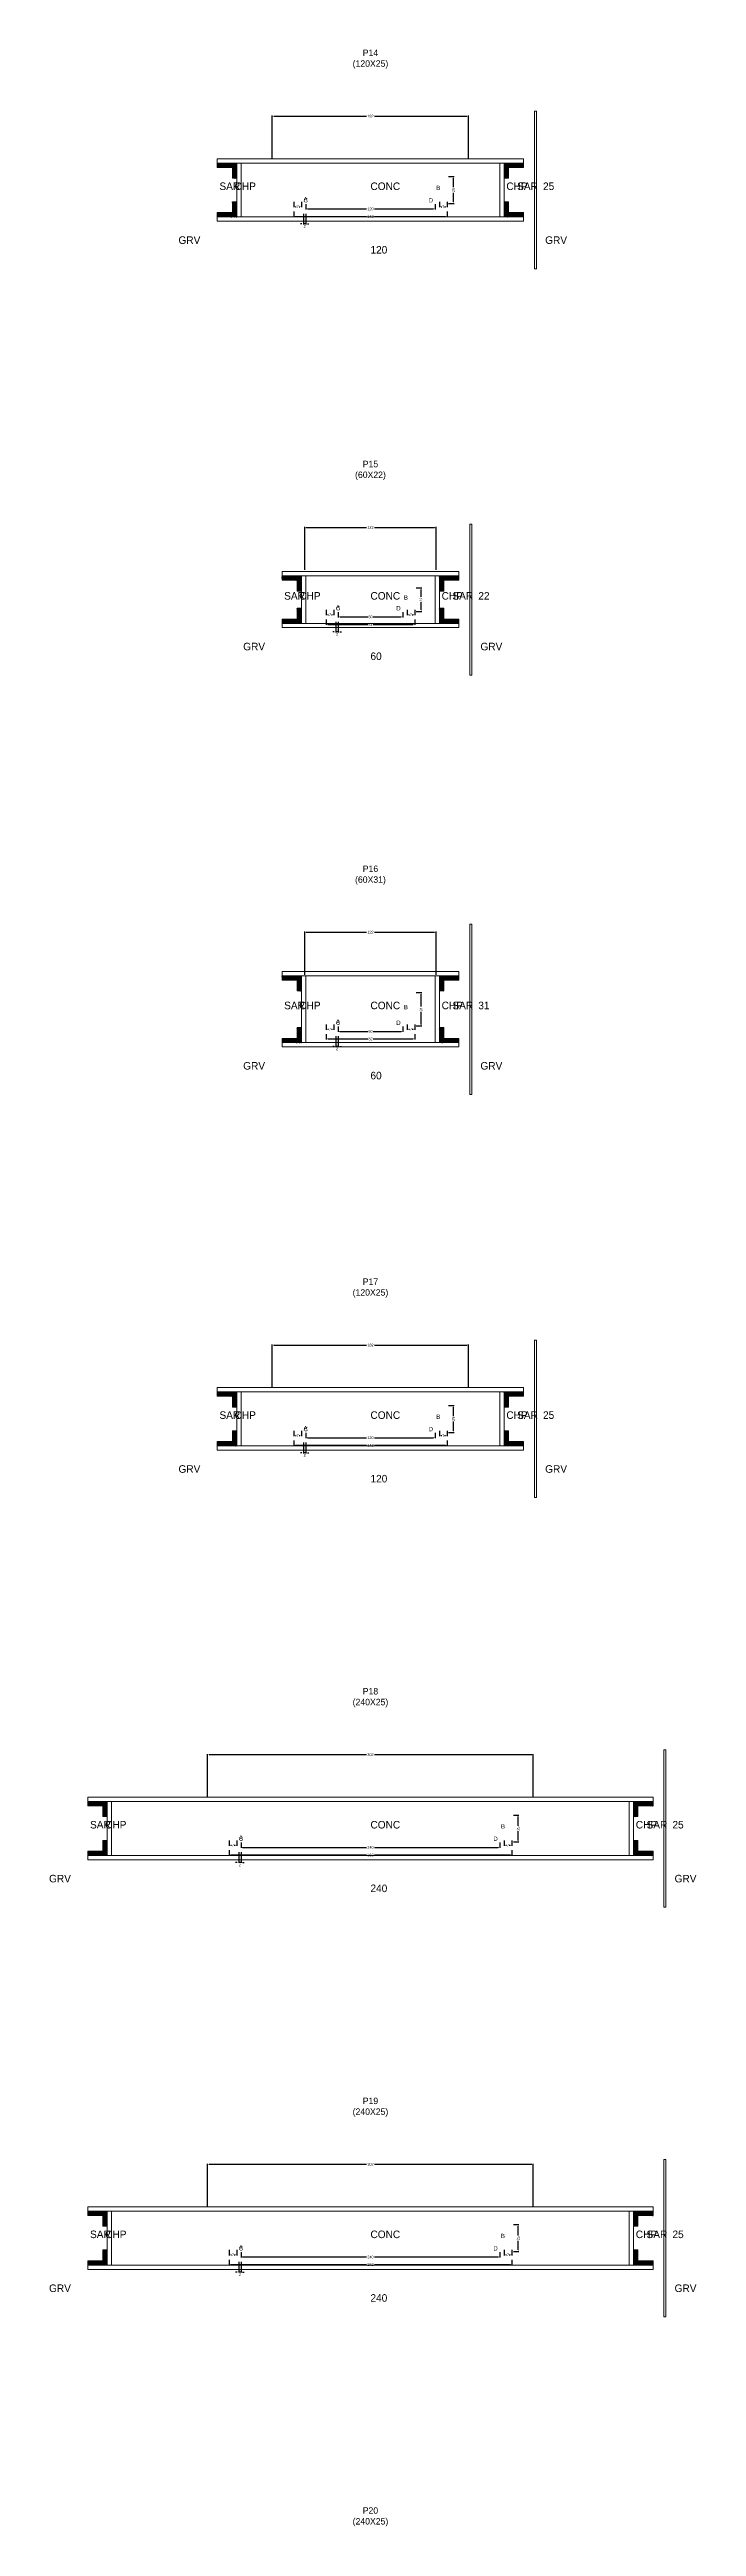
# Model space of a CAD drawing. Header units: centimetres. Extents: x -10500 to 4299, y -38766 to 295.
# Drawn here: x -298 to 302, y -6968 to -4670 of the extents above; entities that cross this region are included whole.
import ezdxf

# ---------------------------------------------------------------- set-up
doc = ezdxf.new("R2010")
doc.units = ezdxf.units.CM
for name, color, linetype in [('COTA', 241, 'Continuous'), ('Hachura', 251, 'Continuous'), ('NOMENCLATURA', 7, 'Continuous'), ('SARRAFO', 251, 'Continuous'), ('Texto Seção', 7, 'Continuous')]:
    doc.layers.add(name, color=color, linetype=linetype)
doc.dimstyles.new('cotax2', dxfattribs={"dimtxt": 2.5, "dimasz": 1.5, "dimexe": 0.5, "dimexo": 0.5, "dimgap": 0.5, "dimtad": 1, "dimcen": 2.5, "dimazin": 3, "dimtfac": 1, "dimtmove": 0, "dimatfit": 3})

# ---------------------------------------------------------------- blocks, each defined once
blk = doc.blocks.new('_CLOSEDFILLED')
at = {"color": 0, "linetype": 'BYBLOCK'}
blk.add_solid([(-1, 0.2), (0, 0), (-1, -0.2)], dxfattribs=at)
blk = doc.blocks.new('*D392')
for p, q in [((-71, -4820), (-71, -4825)), ((-69.5, -4824.5), (-3.75, -4824.5)), ((3.75, -4824.5), (69.5, -4824.5)), ((71, -4820), (71, -4825))]:
    blk.add_line(p, q)
at = {"layer": 'Defpoints'}
for p in [(-71, -4819.5), (-71, -4824.5), (71, -4819.5)]:
    blk.add_point(p, dxfattribs=at)
at = {"layer": 'COTA', "xscale": 1.5, "yscale": 1.5, "rotation": 180}
blk.add_blockref('_CLOSEDFILLED', (-71, -4824.5), dxfattribs=at)
at = {"layer": 'COTA', "xscale": 1.5, "yscale": 1.5}
blk.add_blockref('_CLOSEDFILLED', (71, -4824.5), dxfattribs=at)
at = {"layer": 'COTA', "insert": (0, -4824.5), "char_height": 2.5, "attachment_point": 5}
blk.add_mtext('142', dxfattribs=at)
blk = doc.blocks.new('*D393')
for p, q in [((-60, -4813), (-60, -4818)), ((-58.5, -4817.5), (-3.75, -4817.5)), ((3.75, -4817.5), (58.5, -4817.5)), ((60, -4813), (60, -4818))]:
    blk.add_line(p, q)
at = {"layer": 'Defpoints'}
for p in [(-60, -4812.5), (-60, -4817.5), (60, -4812.5)]:
    blk.add_point(p, dxfattribs=at)
at = {"layer": 'COTA', "xscale": 1.5, "yscale": 1.5, "rotation": 180}
blk.add_blockref('_CLOSEDFILLED', (-60, -4817.5), dxfattribs=at)
at = {"layer": 'COTA', "xscale": 1.5, "yscale": 1.5}
blk.add_blockref('_CLOSEDFILLED', (60, -4817.5), dxfattribs=at)
at = {"layer": 'COTA', "insert": (0, -4817.5), "char_height": 2.5, "attachment_point": 5}
blk.add_mtext('120', dxfattribs=at)
blk = doc.blocks.new('*D394')
for p, q in [((72.5, -4787.5), (77.5, -4787.5)), ((77, -4797.5), (77, -4789)), ((72.5, -4812.5), (77.5, -4812.5)), ((77, -4811), (77, -4802.5))]:
    blk.add_line(p, q)
at = {"layer": 'Defpoints'}
for p in [(72, -4787.5), (72, -4812.5), (77, -4812.5)]:
    blk.add_point(p, dxfattribs=at)
at = {"layer": 'COTA', "xscale": 1.5, "yscale": 1.5}
for p, rotation in [((77, -4787.5), 90), ((77, -4812.5), 270)]:
    blk.add_blockref('_CLOSEDFILLED', p, dxfattribs=dict(at, rotation=rotation))
at = {"layer": 'COTA', "insert": (77, -4800), "char_height": 2.5, "attachment_point": 5, "rotation": 90}
blk.add_mtext('25', dxfattribs=at)
blk = doc.blocks.new('*D395')
for p, q in [((-71, -4811), (-71, -4816)), ((-69.5, -4815.5), (-68.75, -4815.5)), ((-66.25, -4815.5), (-65.5, -4815.5)), ((-64, -4811), (-64, -4816))]:
    blk.add_line(p, q)
at = {"layer": 'Defpoints'}
for p in [(-71, -4810.5), (-71, -4815.5), (-64, -4810.5)]:
    blk.add_point(p, dxfattribs=at)
at = {"layer": 'COTA', "xscale": 1.5, "yscale": 1.5, "rotation": 180}
blk.add_blockref('_CLOSEDFILLED', (-71, -4815.5), dxfattribs=at)
at = {"layer": 'COTA', "xscale": 1.5, "yscale": 1.5}
blk.add_blockref('_CLOSEDFILLED', (-64, -4815.5), dxfattribs=at)
at = {"layer": 'COTA', "insert": (-67.5, -4815.5), "char_height": 2.5, "attachment_point": 5}
blk.add_mtext('7', dxfattribs=at)
blk = doc.blocks.new('*D396')
for p, q in [((64, -4811), (64, -4816)), ((65.5, -4815.5), (66.25, -4815.5)), ((68.75, -4815.5), (69.5, -4815.5)), ((71, -4811), (71, -4816))]:
    blk.add_line(p, q)
at = {"layer": 'Defpoints'}
for p in [(64, -4810.5), (64, -4815.5), (71, -4810.5)]:
    blk.add_point(p, dxfattribs=at)
at = {"layer": 'COTA', "xscale": 1.5, "yscale": 1.5, "rotation": 180}
blk.add_blockref('_CLOSEDFILLED', (64, -4815.5), dxfattribs=at)
at = {"layer": 'COTA', "xscale": 1.5, "yscale": 1.5}
blk.add_blockref('_CLOSEDFILLED', (71, -4815.5), dxfattribs=at)
at = {"layer": 'COTA', "insert": (67.5, -4815.5), "char_height": 2.5, "attachment_point": 5}
blk.add_mtext('7', dxfattribs=at)
blk = doc.blocks.new('*D397')
for p, q in [((-91, -4771), (-91, -4731)), ((-89.5, -4731.5), (-3.75, -4731.5)), ((3.75, -4731.5), (89.5, -4731.5)), ((91, -4771), (91, -4731))]:
    blk.add_line(p, q)
at = {"layer": 'Defpoints'}
for p in [(-91, -4731.5), (-91, -4771.5), (91, -4771.5)]:
    blk.add_point(p, dxfattribs=at)
at = {"layer": 'COTA', "xscale": 1.5, "yscale": 1.5, "rotation": 180}
blk.add_blockref('_CLOSEDFILLED', (-91, -4731.5), dxfattribs=at)
at = {"layer": 'COTA', "xscale": 1.5, "yscale": 1.5}
blk.add_blockref('_CLOSEDFILLED', (91, -4731.5), dxfattribs=at)
at = {"layer": 'COTA', "insert": (0, -4731.5), "char_height": 2.5, "attachment_point": 5}
blk.add_mtext('182', dxfattribs=at)
blk = doc.blocks.new('*D418')
for p, q in [((-41, -5198.5), (-41, -5203.5)), ((-39.5, -5203), (-2.5, -5203)), ((2.5, -5203), (39.5, -5203)), ((41, -5198.5), (41, -5203.5))]:
    blk.add_line(p, q)
at = {"layer": 'Defpoints'}
for p in [(-41, -5198), (-41, -5203), (41, -5198)]:
    blk.add_point(p, dxfattribs=at)
at = {"layer": 'COTA', "xscale": 1.5, "yscale": 1.5, "rotation": 180}
blk.add_blockref('_CLOSEDFILLED', (-41, -5203), dxfattribs=at)
at = {"layer": 'COTA', "xscale": 1.5, "yscale": 1.5}
blk.add_blockref('_CLOSEDFILLED', (41, -5203), dxfattribs=at)
at = {"layer": 'COTA', "insert": (0, -5203), "char_height": 2.5, "attachment_point": 5}
blk.add_mtext('82', dxfattribs=at)
blk = doc.blocks.new('*D419')
for p, q in [((-30, -5191.5), (-30, -5196.5)), ((30, -5191.5), (30, -5196.5)), ((-28.5, -5196), (-2.5, -5196)), ((2.5, -5196), (28.5, -5196))]:
    blk.add_line(p, q)
at = {"layer": 'Defpoints'}
for p in [(-30, -5191), (30, -5191), (-30, -5196)]:
    blk.add_point(p, dxfattribs=at)
at = {"layer": 'COTA', "xscale": 1.5, "yscale": 1.5, "rotation": 180}
blk.add_blockref('_CLOSEDFILLED', (-30, -5196), dxfattribs=at)
at = {"layer": 'COTA', "xscale": 1.5, "yscale": 1.5}
blk.add_blockref('_CLOSEDFILLED', (30, -5196), dxfattribs=at)
at = {"layer": 'COTA', "insert": (0, -5196), "char_height": 2.5, "attachment_point": 5}
blk.add_mtext('60', dxfattribs=at)
blk = doc.blocks.new('*D420')
for p, q in [((42.5, -5169), (47.5, -5169)), ((42.5, -5191), (47.5, -5191)), ((47, -5177.5), (47, -5170.5)), ((47, -5189.5), (47, -5182.5))]:
    blk.add_line(p, q)
at = {"layer": 'Defpoints'}
for p in [(42, -5169), (42, -5191), (47, -5191)]:
    blk.add_point(p, dxfattribs=at)
at = {"layer": 'COTA', "xscale": 1.5, "yscale": 1.5}
for p, rotation in [((47, -5169), 90), ((47, -5191), 270)]:
    blk.add_blockref('_CLOSEDFILLED', p, dxfattribs=dict(at, rotation=rotation))
at = {"layer": 'COTA', "insert": (47, -5180), "char_height": 2.5, "attachment_point": 5, "rotation": 90}
blk.add_mtext('22', dxfattribs=at)
blk = doc.blocks.new('*D421')
for p, q in [((-41, -5189.5), (-41, -5194.5)), ((-34, -5189.5), (-34, -5194.5)), ((-39.5, -5194), (-38.75, -5194)), ((-36.25, -5194), (-35.5, -5194))]:
    blk.add_line(p, q)
at = {"layer": 'Defpoints'}
for p in [(-41, -5189), (-34, -5189), (-41, -5194)]:
    blk.add_point(p, dxfattribs=at)
at = {"layer": 'COTA', "xscale": 1.5, "yscale": 1.5, "rotation": 180}
blk.add_blockref('_CLOSEDFILLED', (-41, -5194), dxfattribs=at)
at = {"layer": 'COTA', "xscale": 1.5, "yscale": 1.5}
blk.add_blockref('_CLOSEDFILLED', (-34, -5194), dxfattribs=at)
at = {"layer": 'COTA', "insert": (-37.5, -5194), "char_height": 2.5, "attachment_point": 5}
blk.add_mtext('7', dxfattribs=at)
blk = doc.blocks.new('*D422')
for p, q in [((34, -5189.5), (34, -5194.5)), ((41, -5189.5), (41, -5194.5)), ((35.5, -5194), (36.25, -5194)), ((38.75, -5194), (39.5, -5194))]:
    blk.add_line(p, q)
at = {"layer": 'Defpoints'}
for p in [(34, -5189), (41, -5189), (34, -5194)]:
    blk.add_point(p, dxfattribs=at)
at = {"layer": 'COTA', "xscale": 1.5, "yscale": 1.5, "rotation": 180}
blk.add_blockref('_CLOSEDFILLED', (34, -5194), dxfattribs=at)
at = {"layer": 'COTA', "xscale": 1.5, "yscale": 1.5}
blk.add_blockref('_CLOSEDFILLED', (41, -5194), dxfattribs=at)
at = {"layer": 'COTA', "insert": (37.5, -5194), "char_height": 2.5, "attachment_point": 5}
blk.add_mtext('7', dxfattribs=at)
blk = doc.blocks.new('*D423')
for p, q in [((-61, -5152.5), (-61, -5112.5)), ((-59.5, -5113), (-3.75, -5113)), ((3.75, -5113), (59.5, -5113)), ((61, -5152.5), (61, -5112.5))]:
    blk.add_line(p, q)
at = {"layer": 'Defpoints'}
for p in [(-61, -5113), (-61, -5153), (61, -5153)]:
    blk.add_point(p, dxfattribs=at)
at = {"layer": 'COTA', "xscale": 1.5, "yscale": 1.5, "rotation": 180}
blk.add_blockref('_CLOSEDFILLED', (-61, -5113), dxfattribs=at)
at = {"layer": 'COTA', "xscale": 1.5, "yscale": 1.5}
blk.add_blockref('_CLOSEDFILLED', (61, -5113), dxfattribs=at)
at = {"layer": 'COTA', "insert": (0, -5113), "char_height": 2.5, "attachment_point": 5}
blk.add_mtext('122', dxfattribs=at)
blk = doc.blocks.new('*D452')
for p, q in [((-41, -5583), (-41, -5588)), ((41, -5583), (41, -5588)), ((-39.5, -5587.5), (-2.5, -5587.5)), ((2.5, -5587.5), (39.5, -5587.5))]:
    blk.add_line(p, q)
at = {"layer": 'Defpoints'}
for p in [(-41, -5582.5), (41, -5582.5), (-41, -5587.5)]:
    blk.add_point(p, dxfattribs=at)
at = {"layer": 'COTA', "xscale": 1.5, "yscale": 1.5, "rotation": 180}
blk.add_blockref('_CLOSEDFILLED', (-41, -5587.5), dxfattribs=at)
at = {"layer": 'COTA', "xscale": 1.5, "yscale": 1.5}
blk.add_blockref('_CLOSEDFILLED', (41, -5587.5), dxfattribs=at)
at = {"layer": 'COTA', "insert": (0, -5587.5), "char_height": 2.5, "attachment_point": 5}
blk.add_mtext('82', dxfattribs=at)
blk = doc.blocks.new('*D453')
for p, q in [((-30, -5576), (-30, -5581)), ((-28.5, -5580.5), (-2.5, -5580.5)), ((2.5, -5580.5), (28.5, -5580.5)), ((30, -5576), (30, -5581))]:
    blk.add_line(p, q)
at = {"layer": 'Defpoints'}
for p in [(-30, -5575.5), (-30, -5580.5), (30, -5575.5)]:
    blk.add_point(p, dxfattribs=at)
at = {"layer": 'COTA', "xscale": 1.5, "yscale": 1.5, "rotation": 180}
blk.add_blockref('_CLOSEDFILLED', (-30, -5580.5), dxfattribs=at)
at = {"layer": 'COTA', "xscale": 1.5, "yscale": 1.5}
blk.add_blockref('_CLOSEDFILLED', (30, -5580.5), dxfattribs=at)
at = {"layer": 'COTA', "insert": (0, -5580.5), "char_height": 2.5, "attachment_point": 5}
blk.add_mtext('60', dxfattribs=at)
blk = doc.blocks.new('*D454')
for p, q in [((42.5, -5544.5), (47.5, -5544.5)), ((47, -5557.5), (47, -5546)), ((42.5, -5575.5), (47.5, -5575.5)), ((47, -5574), (47, -5562.5))]:
    blk.add_line(p, q)
at = {"layer": 'Defpoints'}
for p in [(42, -5544.5), (42, -5575.5), (47, -5575.5)]:
    blk.add_point(p, dxfattribs=at)
at = {"layer": 'COTA', "xscale": 1.5, "yscale": 1.5}
for p, rotation in [((47, -5544.5), 90), ((47, -5575.5), 270)]:
    blk.add_blockref('_CLOSEDFILLED', p, dxfattribs=dict(at, rotation=rotation))
at = {"layer": 'COTA', "insert": (47, -5560), "char_height": 2.5, "attachment_point": 5, "rotation": 90}
blk.add_mtext('31', dxfattribs=at)
blk = doc.blocks.new('*D455')
for p, q in [((-41, -5574), (-41, -5579)), ((-39.5, -5578.5), (-38.75, -5578.5)), ((-36.25, -5578.5), (-35.5, -5578.5)), ((-34, -5574), (-34, -5579))]:
    blk.add_line(p, q)
at = {"layer": 'Defpoints'}
for p in [(-41, -5573.5), (-41, -5578.5), (-34, -5573.5)]:
    blk.add_point(p, dxfattribs=at)
at = {"layer": 'COTA', "xscale": 1.5, "yscale": 1.5, "rotation": 180}
blk.add_blockref('_CLOSEDFILLED', (-41, -5578.5), dxfattribs=at)
at = {"layer": 'COTA', "xscale": 1.5, "yscale": 1.5}
blk.add_blockref('_CLOSEDFILLED', (-34, -5578.5), dxfattribs=at)
at = {"layer": 'COTA', "insert": (-37.5, -5578.5), "char_height": 2.5, "attachment_point": 5}
blk.add_mtext('7', dxfattribs=at)
blk = doc.blocks.new('*D456')
for p, q in [((34, -5574), (34, -5579)), ((35.5, -5578.5), (36.25, -5578.5)), ((38.75, -5578.5), (39.5, -5578.5)), ((41, -5574), (41, -5579))]:
    blk.add_line(p, q)
at = {"layer": 'Defpoints'}
for p in [(34, -5573.5), (34, -5578.5), (41, -5573.5)]:
    blk.add_point(p, dxfattribs=at)
at = {"layer": 'COTA', "xscale": 1.5, "yscale": 1.5, "rotation": 180}
blk.add_blockref('_CLOSEDFILLED', (34, -5578.5), dxfattribs=at)
at = {"layer": 'COTA', "xscale": 1.5, "yscale": 1.5}
blk.add_blockref('_CLOSEDFILLED', (41, -5578.5), dxfattribs=at)
at = {"layer": 'COTA', "insert": (37.5, -5578.5), "char_height": 2.5, "attachment_point": 5}
blk.add_mtext('7', dxfattribs=at)
blk = doc.blocks.new('*D457')
for p, q in [((-61, -5528), (-61, -5488)), ((-59.5, -5488.5), (-3.75, -5488.5)), ((3.75, -5488.5), (59.5, -5488.5)), ((61, -5528), (61, -5488))]:
    blk.add_line(p, q)
at = {"layer": 'Defpoints'}
for p in [(-61, -5488.5), (-61, -5528.5), (61, -5528.5)]:
    blk.add_point(p, dxfattribs=at)
at = {"layer": 'COTA', "xscale": 1.5, "yscale": 1.5, "rotation": 180}
blk.add_blockref('_CLOSEDFILLED', (-61, -5488.5), dxfattribs=at)
at = {"layer": 'COTA', "xscale": 1.5, "yscale": 1.5}
blk.add_blockref('_CLOSEDFILLED', (61, -5488.5), dxfattribs=at)
at = {"layer": 'COTA', "insert": (0, -5488.5), "char_height": 2.5, "attachment_point": 5}
blk.add_mtext('122', dxfattribs=at)
blk = doc.blocks.new('*D486')
for p, q in [((-71, -5960), (-71, -5965)), ((-69.5, -5964.5), (-3.75, -5964.5)), ((3.75, -5964.5), (69.5, -5964.5)), ((71, -5960), (71, -5965))]:
    blk.add_line(p, q)
at = {"layer": 'Defpoints'}
for p in [(-71, -5959.5), (-71, -5964.5), (71, -5959.5)]:
    blk.add_point(p, dxfattribs=at)
at = {"layer": 'COTA', "xscale": 1.5, "yscale": 1.5, "rotation": 180}
blk.add_blockref('_CLOSEDFILLED', (-71, -5964.5), dxfattribs=at)
at = {"layer": 'COTA', "xscale": 1.5, "yscale": 1.5}
blk.add_blockref('_CLOSEDFILLED', (71, -5964.5), dxfattribs=at)
at = {"layer": 'COTA', "insert": (0, -5964.5), "char_height": 2.5, "attachment_point": 5}
blk.add_mtext('142', dxfattribs=at)
blk = doc.blocks.new('*D487')
for p, q in [((-60, -5953), (-60, -5958)), ((-58.5, -5957.5), (-3.75, -5957.5)), ((3.75, -5957.5), (58.5, -5957.5)), ((60, -5953), (60, -5958))]:
    blk.add_line(p, q)
at = {"layer": 'Defpoints'}
for p in [(-60, -5952.5), (-60, -5957.5), (60, -5952.5)]:
    blk.add_point(p, dxfattribs=at)
at = {"layer": 'COTA', "xscale": 1.5, "yscale": 1.5, "rotation": 180}
blk.add_blockref('_CLOSEDFILLED', (-60, -5957.5), dxfattribs=at)
at = {"layer": 'COTA', "xscale": 1.5, "yscale": 1.5}
blk.add_blockref('_CLOSEDFILLED', (60, -5957.5), dxfattribs=at)
at = {"layer": 'COTA', "insert": (0, -5957.5), "char_height": 2.5, "attachment_point": 5}
blk.add_mtext('120', dxfattribs=at)
blk = doc.blocks.new('*D488')
for p, q in [((72.5, -5927.5), (77.5, -5927.5)), ((77, -5937.5), (77, -5929)), ((77, -5951), (77, -5942.5)), ((72.5, -5952.5), (77.5, -5952.5))]:
    blk.add_line(p, q)
at = {"layer": 'Defpoints'}
for p in [(72, -5927.5), (72, -5952.5), (77, -5952.5)]:
    blk.add_point(p, dxfattribs=at)
at = {"layer": 'COTA', "xscale": 1.5, "yscale": 1.5}
for p, rotation in [((77, -5927.5), 90), ((77, -5952.5), 270)]:
    blk.add_blockref('_CLOSEDFILLED', p, dxfattribs=dict(at, rotation=rotation))
at = {"layer": 'COTA', "insert": (77, -5940), "char_height": 2.5, "attachment_point": 5, "rotation": 90}
blk.add_mtext('25', dxfattribs=at)
blk = doc.blocks.new('*D489')
for p, q in [((-71, -5951), (-71, -5956)), ((-64, -5951), (-64, -5956)), ((-69.5, -5955.5), (-68.75, -5955.5)), ((-66.25, -5955.5), (-65.5, -5955.5))]:
    blk.add_line(p, q)
at = {"layer": 'Defpoints'}
for p in [(-71, -5950.5), (-64, -5950.5), (-71, -5955.5)]:
    blk.add_point(p, dxfattribs=at)
at = {"layer": 'COTA', "xscale": 1.5, "yscale": 1.5, "rotation": 180}
blk.add_blockref('_CLOSEDFILLED', (-71, -5955.5), dxfattribs=at)
at = {"layer": 'COTA', "xscale": 1.5, "yscale": 1.5}
blk.add_blockref('_CLOSEDFILLED', (-64, -5955.5), dxfattribs=at)
at = {"layer": 'COTA', "insert": (-67.5, -5955.5), "char_height": 2.5, "attachment_point": 5}
blk.add_mtext('7', dxfattribs=at)
blk = doc.blocks.new('*D490')
for p, q in [((64, -5951), (64, -5956)), ((71, -5951), (71, -5956)), ((65.5, -5955.5), (66.25, -5955.5)), ((68.75, -5955.5), (69.5, -5955.5))]:
    blk.add_line(p, q)
at = {"layer": 'Defpoints'}
for p in [(64, -5950.5), (71, -5950.5), (64, -5955.5)]:
    blk.add_point(p, dxfattribs=at)
at = {"layer": 'COTA', "xscale": 1.5, "yscale": 1.5, "rotation": 180}
blk.add_blockref('_CLOSEDFILLED', (64, -5955.5), dxfattribs=at)
at = {"layer": 'COTA', "xscale": 1.5, "yscale": 1.5}
blk.add_blockref('_CLOSEDFILLED', (71, -5955.5), dxfattribs=at)
at = {"layer": 'COTA', "insert": (67.5, -5955.5), "char_height": 2.5, "attachment_point": 5}
blk.add_mtext('7', dxfattribs=at)
blk = doc.blocks.new('*D491')
for p, q in [((-91, -5911), (-91, -5871)), ((-89.5, -5871.5), (-3.75, -5871.5)), ((3.75, -5871.5), (89.5, -5871.5)), ((91, -5911), (91, -5871))]:
    blk.add_line(p, q)
at = {"layer": 'Defpoints'}
for p in [(-91, -5871.5), (-91, -5911.5), (91, -5911.5)]:
    blk.add_point(p, dxfattribs=at)
at = {"layer": 'COTA', "xscale": 1.5, "yscale": 1.5, "rotation": 180}
blk.add_blockref('_CLOSEDFILLED', (-91, -5871.5), dxfattribs=at)
at = {"layer": 'COTA', "xscale": 1.5, "yscale": 1.5}
blk.add_blockref('_CLOSEDFILLED', (91, -5871.5), dxfattribs=at)
at = {"layer": 'COTA', "insert": (0, -5871.5), "char_height": 2.5, "attachment_point": 5}
blk.add_mtext('182', dxfattribs=at)
blk = doc.blocks.new('*D520')
for p, q in [((-131, -6340), (-131, -6345)), ((131, -6340), (131, -6345)), ((-129.5, -6344.5), (-3.75, -6344.5)), ((3.75, -6344.5), (129.5, -6344.5))]:
    blk.add_line(p, q)
at = {"layer": 'Defpoints'}
for p in [(-131, -6339.5), (131, -6339.5), (-131, -6344.5)]:
    blk.add_point(p, dxfattribs=at)
at = {"layer": 'COTA', "xscale": 1.5, "yscale": 1.5, "rotation": 180}
blk.add_blockref('_CLOSEDFILLED', (-131, -6344.5), dxfattribs=at)
at = {"layer": 'COTA', "xscale": 1.5, "yscale": 1.5}
blk.add_blockref('_CLOSEDFILLED', (131, -6344.5), dxfattribs=at)
at = {"layer": 'COTA', "insert": (0, -6344.5), "char_height": 2.5, "attachment_point": 5}
blk.add_mtext('262', dxfattribs=at)
blk = doc.blocks.new('*D521')
for p, q in [((-120, -6333), (-120, -6338)), ((-118.5, -6337.5), (-3.75, -6337.5)), ((3.75, -6337.5), (118.5, -6337.5)), ((120, -6333), (120, -6338))]:
    blk.add_line(p, q)
at = {"layer": 'Defpoints'}
for p in [(-120, -6332.5), (-120, -6337.5), (120, -6332.5)]:
    blk.add_point(p, dxfattribs=at)
at = {"layer": 'COTA', "xscale": 1.5, "yscale": 1.5, "rotation": 180}
blk.add_blockref('_CLOSEDFILLED', (-120, -6337.5), dxfattribs=at)
at = {"layer": 'COTA', "xscale": 1.5, "yscale": 1.5}
blk.add_blockref('_CLOSEDFILLED', (120, -6337.5), dxfattribs=at)
at = {"layer": 'COTA', "insert": (0, -6337.5), "char_height": 2.5, "attachment_point": 5}
blk.add_mtext('240', dxfattribs=at)
blk = doc.blocks.new('*D522')
for p, q in [((132.5, -6307.5), (137.5, -6307.5)), ((137, -6317.5), (137, -6309)), ((132.5, -6332.5), (137.5, -6332.5)), ((137, -6331), (137, -6322.5))]:
    blk.add_line(p, q)
at = {"layer": 'Defpoints'}
for p in [(132, -6307.5), (132, -6332.5), (137, -6332.5)]:
    blk.add_point(p, dxfattribs=at)
at = {"layer": 'COTA', "xscale": 1.5, "yscale": 1.5}
for p, rotation in [((137, -6307.5), 90), ((137, -6332.5), 270)]:
    blk.add_blockref('_CLOSEDFILLED', p, dxfattribs=dict(at, rotation=rotation))
at = {"layer": 'COTA', "insert": (137, -6320), "char_height": 2.5, "attachment_point": 5, "rotation": 90}
blk.add_mtext('25', dxfattribs=at)
blk = doc.blocks.new('*D523')
for p, q in [((-131, -6331), (-131, -6336)), ((-129.5, -6335.5), (-128.75, -6335.5)), ((-126.25, -6335.5), (-125.5, -6335.5)), ((-124, -6331), (-124, -6336))]:
    blk.add_line(p, q)
at = {"layer": 'Defpoints'}
for p in [(-131, -6330.5), (-131, -6335.5), (-124, -6330.5)]:
    blk.add_point(p, dxfattribs=at)
at = {"layer": 'COTA', "xscale": 1.5, "yscale": 1.5, "rotation": 180}
blk.add_blockref('_CLOSEDFILLED', (-131, -6335.5), dxfattribs=at)
at = {"layer": 'COTA', "xscale": 1.5, "yscale": 1.5}
blk.add_blockref('_CLOSEDFILLED', (-124, -6335.5), dxfattribs=at)
at = {"layer": 'COTA', "insert": (-127.5, -6335.5), "char_height": 2.5, "attachment_point": 5}
blk.add_mtext('7', dxfattribs=at)
blk = doc.blocks.new('*D524')
for p, q in [((124, -6331), (124, -6336)), ((125.5, -6335.5), (126.25, -6335.5)), ((128.75, -6335.5), (129.5, -6335.5)), ((131, -6331), (131, -6336))]:
    blk.add_line(p, q)
at = {"layer": 'Defpoints'}
for p in [(124, -6330.5), (124, -6335.5), (131, -6330.5)]:
    blk.add_point(p, dxfattribs=at)
at = {"layer": 'COTA', "xscale": 1.5, "yscale": 1.5, "rotation": 180}
blk.add_blockref('_CLOSEDFILLED', (124, -6335.5), dxfattribs=at)
at = {"layer": 'COTA', "xscale": 1.5, "yscale": 1.5}
blk.add_blockref('_CLOSEDFILLED', (131, -6335.5), dxfattribs=at)
at = {"layer": 'COTA', "insert": (127.5, -6335.5), "char_height": 2.5, "attachment_point": 5}
blk.add_mtext('7', dxfattribs=at)
blk = doc.blocks.new('*D525')
for p, q in [((-151, -6291), (-151, -6251)), ((-149.5, -6251.5), (-3.75, -6251.5)), ((3.75, -6251.5), (149.5, -6251.5)), ((151, -6291), (151, -6251))]:
    blk.add_line(p, q)
at = {"layer": 'Defpoints'}
for p in [(-151, -6251.5), (-151, -6291.5), (151, -6291.5)]:
    blk.add_point(p, dxfattribs=at)
at = {"layer": 'COTA', "xscale": 1.5, "yscale": 1.5, "rotation": 180}
blk.add_blockref('_CLOSEDFILLED', (-151, -6251.5), dxfattribs=at)
at = {"layer": 'COTA', "xscale": 1.5, "yscale": 1.5}
blk.add_blockref('_CLOSEDFILLED', (151, -6251.5), dxfattribs=at)
at = {"layer": 'COTA', "insert": (0, -6251.5), "char_height": 2.5, "attachment_point": 5}
blk.add_mtext('302', dxfattribs=at)
blk = doc.blocks.new('*D546')
for p, q in [((-131, -6720), (-131, -6725)), ((-129.5, -6724.5), (-3.75, -6724.5)), ((3.75, -6724.5), (129.5, -6724.5)), ((131, -6720), (131, -6725))]:
    blk.add_line(p, q)
at = {"layer": 'Defpoints'}
for p in [(-131, -6719.5), (-131, -6724.5), (131, -6719.5)]:
    blk.add_point(p, dxfattribs=at)
at = {"layer": 'COTA', "xscale": 1.5, "yscale": 1.5, "rotation": 180}
blk.add_blockref('_CLOSEDFILLED', (-131, -6724.5), dxfattribs=at)
at = {"layer": 'COTA', "xscale": 1.5, "yscale": 1.5}
blk.add_blockref('_CLOSEDFILLED', (131, -6724.5), dxfattribs=at)
at = {"layer": 'COTA', "insert": (0, -6724.5), "char_height": 2.5, "attachment_point": 5}
blk.add_mtext('262', dxfattribs=at)
blk = doc.blocks.new('*D547')
for p, q in [((-120, -6713), (-120, -6718)), ((-118.5, -6717.5), (-3.75, -6717.5)), ((3.75, -6717.5), (118.5, -6717.5)), ((120, -6713), (120, -6718))]:
    blk.add_line(p, q)
at = {"layer": 'Defpoints'}
for p in [(-120, -6712.5), (-120, -6717.5), (120, -6712.5)]:
    blk.add_point(p, dxfattribs=at)
at = {"layer": 'COTA', "xscale": 1.5, "yscale": 1.5, "rotation": 180}
blk.add_blockref('_CLOSEDFILLED', (-120, -6717.5), dxfattribs=at)
at = {"layer": 'COTA', "xscale": 1.5, "yscale": 1.5}
blk.add_blockref('_CLOSEDFILLED', (120, -6717.5), dxfattribs=at)
at = {"layer": 'COTA', "insert": (0, -6717.5), "char_height": 2.5, "attachment_point": 5}
blk.add_mtext('240', dxfattribs=at)
blk = doc.blocks.new('*D548')
for p, q in [((132.5, -6687.5), (137.5, -6687.5)), ((137, -6697.5), (137, -6689)), ((137, -6711), (137, -6702.5)), ((132.5, -6712.5), (137.5, -6712.5))]:
    blk.add_line(p, q)
at = {"layer": 'Defpoints'}
for p in [(132, -6687.5), (132, -6712.5), (137, -6712.5)]:
    blk.add_point(p, dxfattribs=at)
at = {"layer": 'COTA', "xscale": 1.5, "yscale": 1.5}
for p, rotation in [((137, -6687.5), 90), ((137, -6712.5), 270)]:
    blk.add_blockref('_CLOSEDFILLED', p, dxfattribs=dict(at, rotation=rotation))
at = {"layer": 'COTA', "insert": (137, -6700), "char_height": 2.5, "attachment_point": 5, "rotation": 90}
blk.add_mtext('25', dxfattribs=at)
blk = doc.blocks.new('*D549')
for p, q in [((-131, -6711), (-131, -6716)), ((-129.5, -6715.5), (-128.75, -6715.5)), ((-126.25, -6715.5), (-125.5, -6715.5)), ((-124, -6711), (-124, -6716))]:
    blk.add_line(p, q)
at = {"layer": 'Defpoints'}
for p in [(-131, -6710.5), (-131, -6715.5), (-124, -6710.5)]:
    blk.add_point(p, dxfattribs=at)
at = {"layer": 'COTA', "xscale": 1.5, "yscale": 1.5, "rotation": 180}
blk.add_blockref('_CLOSEDFILLED', (-131, -6715.5), dxfattribs=at)
at = {"layer": 'COTA', "xscale": 1.5, "yscale": 1.5}
blk.add_blockref('_CLOSEDFILLED', (-124, -6715.5), dxfattribs=at)
at = {"layer": 'COTA', "insert": (-127.5, -6715.5), "char_height": 2.5, "attachment_point": 5}
blk.add_mtext('7', dxfattribs=at)
blk = doc.blocks.new('*D550')
for p, q in [((124, -6711), (124, -6716)), ((125.5, -6715.5), (126.25, -6715.5)), ((128.75, -6715.5), (129.5, -6715.5)), ((131, -6711), (131, -6716))]:
    blk.add_line(p, q)
at = {"layer": 'Defpoints'}
for p in [(124, -6710.5), (124, -6715.5), (131, -6710.5)]:
    blk.add_point(p, dxfattribs=at)
at = {"layer": 'COTA', "xscale": 1.5, "yscale": 1.5, "rotation": 180}
blk.add_blockref('_CLOSEDFILLED', (124, -6715.5), dxfattribs=at)
at = {"layer": 'COTA', "xscale": 1.5, "yscale": 1.5}
blk.add_blockref('_CLOSEDFILLED', (131, -6715.5), dxfattribs=at)
at = {"layer": 'COTA', "insert": (127.5, -6715.5), "char_height": 2.5, "attachment_point": 5}
blk.add_mtext('7', dxfattribs=at)
blk = doc.blocks.new('*D551')
for p, q in [((-151, -6671), (-151, -6631)), ((-149.5, -6631.5), (-3.75, -6631.5)), ((3.75, -6631.5), (149.5, -6631.5)), ((151, -6671), (151, -6631))]:
    blk.add_line(p, q)
at = {"layer": 'Defpoints'}
for p in [(-151, -6631.5), (-151, -6671.5), (151, -6671.5)]:
    blk.add_point(p, dxfattribs=at)
at = {"layer": 'COTA', "xscale": 1.5, "yscale": 1.5, "rotation": 180}
blk.add_blockref('_CLOSEDFILLED', (-151, -6631.5), dxfattribs=at)
at = {"layer": 'COTA', "xscale": 1.5, "yscale": 1.5}
blk.add_blockref('_CLOSEDFILLED', (151, -6631.5), dxfattribs=at)
at = {"layer": 'COTA', "insert": (0, -6631.5), "char_height": 2.5, "attachment_point": 5}
blk.add_mtext('302', dxfattribs=at)

msp = doc.modelspace()

# ---------------------------------------------------------------- hatches: boundary and pattern name
at = {"layer": 'SARRAFO'}
h = msp.add_hatch(dxfattribs=at)
h.set_pattern_fill('SOLID', scale=2)
h.paths.add_polyline_path([(-142, -4779), (-128, -4779), (-128, -4775), (-142, -4775)])
h = msp.add_hatch(dxfattribs=at)
h.set_pattern_fill('SOLID', scale=2)
h.paths.add_polyline_path([(-128, -4789), (-124, -4789), (-124, -4775), (-128, -4775)])
h = msp.add_hatch(dxfattribs=at)
h.set_pattern_fill('SOLID', scale=2)
h.paths.add_polyline_path([(124, -4789), (128, -4789), (128, -4775), (124, -4775)])
h = msp.add_hatch(dxfattribs=at)
h.set_pattern_fill('SOLID', scale=2)
h.paths.add_polyline_path([(128, -4779), (142, -4779), (142, -4775), (128, -4775)])
h = msp.add_hatch(dxfattribs=at)
h.set_pattern_fill('SOLID', scale=2)
h.paths.add_polyline_path([(-142, -4825), (-128, -4825), (-128, -4821), (-142, -4821)])
h = msp.add_hatch(dxfattribs=at)
h.set_pattern_fill('SOLID', scale=2)
h.paths.add_polyline_path([(-128, -4825), (-124, -4825), (-124, -4811), (-128, -4811)])
h = msp.add_hatch(dxfattribs=at)
h.set_pattern_fill('SOLID', scale=2)
h.paths.add_polyline_path([(124, -4825), (128, -4825), (128, -4811), (124, -4811)])
h = msp.add_hatch(dxfattribs=at)
h.set_pattern_fill('SOLID', scale=2)
h.paths.add_polyline_path([(128, -4825), (142, -4825), (142, -4821), (128, -4821)])
h = msp.add_hatch(dxfattribs=at)
h.set_pattern_fill('SOLID', scale=2)
h.paths.add_polyline_path([(-82, -5162), (-68, -5162), (-68, -5158), (-82, -5158)])
h = msp.add_hatch(dxfattribs=at)
h.set_pattern_fill('SOLID', scale=2)
h.paths.add_polyline_path([(-68, -5172), (-64, -5172), (-64, -5158), (-68, -5158)])
h = msp.add_hatch(dxfattribs=at)
h.set_pattern_fill('SOLID', scale=2)
h.paths.add_polyline_path([(64, -5172), (68, -5172), (68, -5158), (64, -5158)])
h = msp.add_hatch(dxfattribs=at)
h.set_pattern_fill('SOLID', scale=2)
h.paths.add_polyline_path([(68, -5162), (82, -5162), (82, -5158), (68, -5158)])
h = msp.add_hatch(dxfattribs=at)
h.set_pattern_fill('SOLID', scale=2)
h.paths.add_polyline_path([(-68, -5202), (-64, -5202), (-64, -5188), (-68, -5188)])
h = msp.add_hatch(dxfattribs=at)
h.set_pattern_fill('SOLID', scale=2)
h.paths.add_polyline_path([(64, -5202), (68, -5202), (68, -5188), (64, -5188)])
h = msp.add_hatch(dxfattribs=at)
h.set_pattern_fill('SOLID', scale=2)
h.paths.add_polyline_path([(-82, -5202), (-68, -5202), (-68, -5198), (-82, -5198)])
h = msp.add_hatch(dxfattribs=at)
h.set_pattern_fill('SOLID', scale=2)
h.paths.add_polyline_path([(68, -5202), (82, -5202), (82, -5198), (68, -5198)])
h = msp.add_hatch(dxfattribs=at)
h.set_pattern_fill('SOLID', scale=2)
h.paths.add_polyline_path([(-82, -5533), (-68, -5533), (-68, -5529), (-82, -5529)])
h = msp.add_hatch(dxfattribs=at)
h.set_pattern_fill('SOLID', scale=2)
h.paths.add_polyline_path([(-68, -5543), (-64, -5543), (-64, -5529), (-68, -5529)])
h = msp.add_hatch(dxfattribs=at)
h.set_pattern_fill('SOLID', scale=2)
h.paths.add_polyline_path([(64, -5543), (68, -5543), (68, -5529), (64, -5529)])
h = msp.add_hatch(dxfattribs=at)
h.set_pattern_fill('SOLID', scale=2)
h.paths.add_polyline_path([(68, -5533), (82, -5533), (82, -5529), (68, -5529)])
h = msp.add_hatch(dxfattribs=at)
h.set_pattern_fill('SOLID', scale=2)
h.paths.add_polyline_path([(-68, -5591), (-64, -5591), (-64, -5577), (-68, -5577)])
h = msp.add_hatch(dxfattribs=at)
h.set_pattern_fill('SOLID', scale=2)
h.paths.add_polyline_path([(64, -5591), (68, -5591), (68, -5577), (64, -5577)])
h = msp.add_hatch(dxfattribs=at)
h.set_pattern_fill('SOLID', scale=2)
h.paths.add_polyline_path([(-82, -5591), (-68, -5591), (-68, -5587), (-82, -5587)])
h = msp.add_hatch(dxfattribs=at)
h.set_pattern_fill('SOLID', scale=2)
h.paths.add_polyline_path([(68, -5591), (82, -5591), (82, -5587), (68, -5587)])
h = msp.add_hatch(dxfattribs=at)
h.set_pattern_fill('SOLID', scale=2)
h.paths.add_polyline_path([(-142, -5919), (-128, -5919), (-128, -5915), (-142, -5915)])
h = msp.add_hatch(dxfattribs=at)
h.set_pattern_fill('SOLID', scale=2)
h.paths.add_polyline_path([(-128, -5929), (-124, -5929), (-124, -5915), (-128, -5915)])
h = msp.add_hatch(dxfattribs=at)
h.set_pattern_fill('SOLID', scale=2)
h.paths.add_polyline_path([(124, -5929), (128, -5929), (128, -5915), (124, -5915)])
h = msp.add_hatch(dxfattribs=at)
h.set_pattern_fill('SOLID', scale=2)
h.paths.add_polyline_path([(128, -5919), (142, -5919), (142, -5915), (128, -5915)])
h = msp.add_hatch(dxfattribs=at)
h.set_pattern_fill('SOLID', scale=2)
h.paths.add_polyline_path([(-128, -5965), (-124, -5965), (-124, -5951), (-128, -5951)])
h = msp.add_hatch(dxfattribs=at)
h.set_pattern_fill('SOLID', scale=2)
h.paths.add_polyline_path([(124, -5965), (128, -5965), (128, -5951), (124, -5951)])
h = msp.add_hatch(dxfattribs=at)
h.set_pattern_fill('SOLID', scale=2)
h.paths.add_polyline_path([(-142, -5965), (-128, -5965), (-128, -5961), (-142, -5961)])
h = msp.add_hatch(dxfattribs=at)
h.set_pattern_fill('SOLID', scale=2)
h.paths.add_polyline_path([(128, -5965), (142, -5965), (142, -5961), (128, -5961)])
h = msp.add_hatch(dxfattribs=at)
h.set_pattern_fill('SOLID', scale=2)
h.paths.add_polyline_path([(-262, -6299), (-248, -6299), (-248, -6295), (-262, -6295)])
h = msp.add_hatch(dxfattribs=at)
h.set_pattern_fill('SOLID', scale=2)
h.paths.add_polyline_path([(-248, -6309), (-244, -6309), (-244, -6295), (-248, -6295)])
h = msp.add_hatch(dxfattribs=at)
h.set_pattern_fill('SOLID', scale=2)
h.paths.add_polyline_path([(244, -6309), (248, -6309), (248, -6295), (244, -6295)])
h = msp.add_hatch(dxfattribs=at)
h.set_pattern_fill('SOLID', scale=2)
h.paths.add_polyline_path([(248, -6299), (262, -6299), (262, -6295), (248, -6295)])
h = msp.add_hatch(dxfattribs=at)
h.set_pattern_fill('SOLID', scale=2)
h.paths.add_polyline_path([(-262, -6345), (-248, -6345), (-248, -6341), (-262, -6341)])
h = msp.add_hatch(dxfattribs=at)
h.set_pattern_fill('SOLID', scale=2)
h.paths.add_polyline_path([(-248, -6345), (-244, -6345), (-244, -6331), (-248, -6331)])
h = msp.add_hatch(dxfattribs=at)
h.set_pattern_fill('SOLID', scale=2)
h.paths.add_polyline_path([(244, -6345), (248, -6345), (248, -6331), (244, -6331)])
h = msp.add_hatch(dxfattribs=at)
h.set_pattern_fill('SOLID', scale=2)
h.paths.add_polyline_path([(248, -6345), (262, -6345), (262, -6341), (248, -6341)])
h = msp.add_hatch(dxfattribs=at)
h.set_pattern_fill('SOLID', scale=2)
h.paths.add_polyline_path([(-262, -6679), (-248, -6679), (-248, -6675), (-262, -6675)])
h = msp.add_hatch(dxfattribs=at)
h.set_pattern_fill('SOLID', scale=2)
h.paths.add_polyline_path([(-248, -6689), (-244, -6689), (-244, -6675), (-248, -6675)])
h = msp.add_hatch(dxfattribs=at)
h.set_pattern_fill('SOLID', scale=2)
h.paths.add_polyline_path([(244, -6689), (248, -6689), (248, -6675), (244, -6675)])
h = msp.add_hatch(dxfattribs=at)
h.set_pattern_fill('SOLID', scale=2)
h.paths.add_polyline_path([(248, -6679), (262, -6679), (262, -6675), (248, -6675)])
h = msp.add_hatch(dxfattribs=at)
h.set_pattern_fill('SOLID', scale=2)
h.paths.add_polyline_path([(-262, -6725), (-248, -6725), (-248, -6721), (-262, -6721)])
h = msp.add_hatch(dxfattribs=at)
h.set_pattern_fill('SOLID', scale=2)
h.paths.add_polyline_path([(-248, -6725), (-244, -6725), (-244, -6711), (-248, -6711)])
h = msp.add_hatch(dxfattribs=at)
h.set_pattern_fill('SOLID', scale=2)
h.paths.add_polyline_path([(244, -6725), (248, -6725), (248, -6711), (244, -6711)])
h = msp.add_hatch(dxfattribs=at)
h.set_pattern_fill('SOLID', scale=2)
h.paths.add_polyline_path([(248, -6725), (262, -6725), (262, -6721), (248, -6721)])

# ---------------------------------------------------------------- linework, layer by layer
at = {"layer": 'Hachura', "lineweight": 13}
for points in [[(152, -4873), (154, -4873), (154, -4727), (152, -4727)], [(92, -5250), (94, -5250), (94, -5110), (92, -5110)], [(92, -5639), (94, -5639), (94, -5481), (92, -5481)], [(152, -6013), (154, -6013), (154, -5867), (152, -5867)], [(272, -6393), (274, -6393), (274, -6247), (272, -6247)], [(272, -6773), (274, -6773), (274, -6627), (272, -6627)]]:
    msp.add_lwpolyline(points, close=True, dxfattribs=at)
at = {"layer": 'Hachura', "lineweight": 18}
for points in [[(-142, -4775), (142, -4775), (142, -4771), (-142, -4771)], [(-124, -4825), (-120, -4825), (-120, -4775), (-124, -4775)], [(120, -4825), (124, -4825), (124, -4775), (120, -4775)], [(-142, -4829), (142, -4829), (142, -4825), (-142, -4825)], [(-82, -5158), (82, -5158), (82, -5154), (-82, -5154)], [(-64, -5202), (-60, -5202), (-60, -5158), (-64, -5158)], [(60, -5202), (64, -5202), (64, -5158), (60, -5158)], [(-82, -5206), (82, -5206), (82, -5202), (-82, -5202)], [(-82, -5529), (82, -5529), (82, -5525), (-82, -5525)], [(-64, -5591), (-60, -5591), (-60, -5529), (-64, -5529)], [(60, -5591), (64, -5591), (64, -5529), (60, -5529)], [(-82, -5595), (82, -5595), (82, -5591), (-82, -5591)], [(-142, -5915), (142, -5915), (142, -5911), (-142, -5911)], [(-124, -5965), (-120, -5965), (-120, -5915), (-124, -5915)], [(120, -5965), (124, -5965), (124, -5915), (120, -5915)], [(-142, -5969), (142, -5969), (142, -5965), (-142, -5965)], [(-262, -6295), (262, -6295), (262, -6291), (-262, -6291)], [(-244, -6345), (-240, -6345), (-240, -6295), (-244, -6295)], [(240, -6345), (244, -6345), (244, -6295), (240, -6295)], [(-262, -6349), (262, -6349), (262, -6345), (-262, -6345)], [(-262, -6675), (262, -6675), (262, -6671), (-262, -6671)], [(-244, -6725), (-240, -6725), (-240, -6675), (-244, -6675)], [(240, -6725), (244, -6725), (244, -6675), (240, -6675)], [(-262, -6729), (262, -6729), (262, -6725), (-262, -6725)]]:
    msp.add_lwpolyline(points, close=True, dxfattribs=at)
at = {"layer": 'SARRAFO', "lineweight": 13}
for points in [[(-142, -4779), (-128, -4779), (-128, -4775), (-142, -4775)], [(-128, -4789), (-124, -4789), (-124, -4775), (-128, -4775)], [(124, -4789), (128, -4789), (128, -4775), (124, -4775)], [(128, -4779), (142, -4779), (142, -4775), (128, -4775)], [(-142, -4825), (-128, -4825), (-128, -4821), (-142, -4821)], [(-128, -4825), (-124, -4825), (-124, -4811), (-128, -4811)], [(124, -4825), (128, -4825), (128, -4811), (124, -4811)], [(128, -4825), (142, -4825), (142, -4821), (128, -4821)], [(-82, -5162), (-68, -5162), (-68, -5158), (-82, -5158)], [(-68, -5172), (-64, -5172), (-64, -5158), (-68, -5158)], [(64, -5172), (68, -5172), (68, -5158), (64, -5158)], [(68, -5162), (82, -5162), (82, -5158), (68, -5158)], [(-68, -5202), (-64, -5202), (-64, -5188), (-68, -5188)], [(64, -5202), (68, -5202), (68, -5188), (64, -5188)], [(-82, -5202), (-68, -5202), (-68, -5198), (-82, -5198)], [(68, -5202), (82, -5202), (82, -5198), (68, -5198)], [(-82, -5533), (-68, -5533), (-68, -5529), (-82, -5529)], [(-68, -5543), (-64, -5543), (-64, -5529), (-68, -5529)], [(64, -5543), (68, -5543), (68, -5529), (64, -5529)], [(68, -5533), (82, -5533), (82, -5529), (68, -5529)], [(-68, -5591), (-64, -5591), (-64, -5577), (-68, -5577)], [(64, -5591), (68, -5591), (68, -5577), (64, -5577)], [(-82, -5591), (-68, -5591), (-68, -5587), (-82, -5587)], [(68, -5591), (82, -5591), (82, -5587), (68, -5587)], [(-142, -5919), (-128, -5919), (-128, -5915), (-142, -5915)], [(-128, -5929), (-124, -5929), (-124, -5915), (-128, -5915)], [(124, -5929), (128, -5929), (128, -5915), (124, -5915)], [(128, -5919), (142, -5919), (142, -5915), (128, -5915)], [(-128, -5965), (-124, -5965), (-124, -5951), (-128, -5951)], [(124, -5965), (128, -5965), (128, -5951), (124, -5951)], [(-142, -5965), (-128, -5965), (-128, -5961), (-142, -5961)], [(128, -5965), (142, -5965), (142, -5961), (128, -5961)], [(-262, -6299), (-248, -6299), (-248, -6295), (-262, -6295)], [(-248, -6309), (-244, -6309), (-244, -6295), (-248, -6295)], [(244, -6309), (248, -6309), (248, -6295), (244, -6295)], [(248, -6299), (262, -6299), (262, -6295), (248, -6295)], [(-262, -6345), (-248, -6345), (-248, -6341), (-262, -6341)], [(-248, -6345), (-244, -6345), (-244, -6331), (-248, -6331)], [(244, -6345), (248, -6345), (248, -6331), (244, -6331)], [(248, -6345), (262, -6345), (262, -6341), (248, -6341)], [(-262, -6679), (-248, -6679), (-248, -6675), (-262, -6675)], [(-248, -6689), (-244, -6689), (-244, -6675), (-248, -6675)], [(244, -6689), (248, -6689), (248, -6675), (244, -6675)], [(248, -6679), (262, -6679), (262, -6675), (248, -6675)], [(-262, -6725), (-248, -6725), (-248, -6721), (-262, -6721)], [(-248, -6725), (-244, -6725), (-244, -6711), (-248, -6711)], [(244, -6725), (248, -6725), (248, -6711), (244, -6711)], [(248, -6725), (262, -6725), (262, -6721), (248, -6721)]]:
    msp.add_lwpolyline(points, close=True, dxfattribs=at)

# ---------------------------------------------------------------- texts
at = {"layer": 'NOMENCLATURA'}
for s, p in [('B', (61, -4800)), ('A', (-62, -4810.5)), ('C', (-62, -4811.5)), ('D', (54, -4811.5)), ('A', (-32, -5189)), ('C', (-32, -5190)), ('D', (24, -5190)), ('B', (31, -5180)), ('B', (31, -5560)), ('A', (-32, -5573.5)), ('C', (-32, -5574.5)), ('D', (24, -5574.5)), ('A', (-62, -5950.5)), ('C', (-62, -5951.5)), ('D', (54, -5951.5)), ('B', (61, -5940)), ('B', (121, -6320)), ('A', (-122, -6330.5)), ('C', (-122, -6331.5)), ('D', (114, -6331.5)), ('A', (-122, -6710.5)), ('C', (-122, -6711.5)), ('D', (114, -6711.5)), ('B', (121, -6700))]:
    msp.add_text(s, height=4, dxfattribs=at).set_placement(p)
at = {"layer": 'NOMENCLATURA', "char_height": 6, "attachment_point": 8}
for s, insert in [('P14\\P(120X25)', (0, -4687.5)), ('P15\\P(60X22)', (0, -5069)), ('P16\\P(60X31)', (0, -5444.5)), ('P17\\P(120X25)', (0, -5827.5)), ('P18\\P(240X25)', (0, -6207.5)), ('P19\\P(240X25)', (0, -6587.5)), ('P20\\P(240X25)', (0, -6967.5))]:
    msp.add_mtext(s, dxfattribs=dict(at, insert=insert))
at = {"layer": 'Texto Seção'}
for s, p in [('SAR', (-140, -4800)), ('CHP', (-126, -4800)), ('CONC', (0, -4800)), ('CHP', (126, -4800)), ('SAR', (136, -4800)), ('25', (160, -4800)), ('GRV', (-178, -4850)), ('GRV', (162, -4850)), ('120', (0, -4859)), ('SAR', (-80, -5180)), ('CHP', (-66, -5180)), ('CONC', (0, -5180)), ('CHP', (66, -5180)), ('SAR', (76, -5180)), ('22', (100, -5180)), ('GRV', (-118, -5227)), ('60', (0, -5236)), ('GRV', (102, -5227)), ('SAR', (-80, -5560)), ('CHP', (-66, -5560)), ('CONC', (0, -5560)), ('CHP', (66, -5560)), ('SAR', (76, -5560)), ('31', (100, -5560)), ('GRV', (-118, -5616)), ('60', (0, -5625)), ('GRV', (102, -5616)), ('SAR', (-140, -5940)), ('CHP', (-126, -5940)), ('CONC', (0, -5940)), ('CHP', (126, -5940)), ('SAR', (136, -5940)), ('25', (160, -5940)), ('GRV', (-178, -5990)), ('120', (0, -5999)), ('GRV', (162, -5990)), ('SAR', (-260, -6320)), ('CHP', (-246, -6320)), ('CONC', (0, -6320)), ('CHP', (246, -6320)), ('SAR', (256, -6320)), ('25', (280, -6320)), ('GRV', (-298, -6370)), ('GRV', (282, -6370)), ('240', (0, -6379)), ('SAR', (-260, -6700)), ('CHP', (-246, -6700)), ('CONC', (0, -6700)), ('CHP', (246, -6700)), ('SAR', (256, -6700)), ('25', (280, -6700)), ('GRV', (-298, -6750)), ('240', (0, -6759)), ('GRV', (282, -6750))]:
    msp.add_text(s, height=7, dxfattribs=at).set_placement(p)

# ---------------------------------------------------------------- dimensions: what is measured, and where the dimension line sits
at = {"layer": 'COTA'}
for base, p1, p2, picture, middle in [((-91, -4731.5), (-91, -4771.5), (91, -4771.5), '*D397', (0, -4731.5)), ((-71, -4815.5), (-71, -4810.5), (-64, -4810.5), '*D395', (-67.5, -4815.5)), ((-71, -4824.5), (-71, -4819.5), (71, -4819.5), '*D392', (0, -4824.5)), ((-60, -4817.5), (-60, -4812.5), (60, -4812.5), '*D393', (0, -4817.5)), ((64, -4815.5), (64, -4810.5), (71, -4810.5), '*D396', (67.5, -4815.5)), ((-61, -5113), (-61, -5153), (61, -5153), '*D423', (0, -5113)), ((-41, -5194), (-41, -5189), (-34, -5189), '*D421', (-37.5, -5194)), ((-30, -5196), (-30, -5191), (30, -5191), '*D419', (0, -5196)), ((34, -5194), (34, -5189), (41, -5189), '*D422', (37.5, -5194)), ((-41, -5203), (-41, -5198), (41, -5198), '*D418', (0, -5203)), ((-61, -5488.5), (-61, -5528.5), (61, -5528.5), '*D457', (0, -5488.5)), ((-41, -5578.5), (-41, -5573.5), (-34, -5573.5), '*D455', (-37.5, -5578.5)), ((-41, -5587.5), (-41, -5582.5), (41, -5582.5), '*D452', (0, -5587.5)), ((-30, -5580.5), (-30, -5575.5), (30, -5575.5), '*D453', (0, -5580.5)), ((34, -5578.5), (34, -5573.5), (41, -5573.5), '*D456', (37.5, -5578.5)), ((-91, -5871.5), (-91, -5911.5), (91, -5911.5), '*D491', (0, -5871.5)), ((-71, -5955.5), (-71, -5950.5), (-64, -5950.5), '*D489', (-67.5, -5955.5)), ((64, -5955.5), (64, -5950.5), (71, -5950.5), '*D490', (67.5, -5955.5)), ((-71, -5964.5), (-71, -5959.5), (71, -5959.5), '*D486', (0, -5964.5)), ((-60, -5957.5), (-60, -5952.5), (60, -5952.5), '*D487', (0, -5957.5)), ((-151, -6251.5), (-151, -6291.5), (151, -6291.5), '*D525', (0, -6251.5)), ((-131, -6335.5), (-131, -6330.5), (-124, -6330.5), '*D523', (-127.5, -6335.5)), ((-131, -6344.5), (-131, -6339.5), (131, -6339.5), '*D520', (0, -6344.5)), ((-120, -6337.5), (-120, -6332.5), (120, -6332.5), '*D521', (0, -6337.5)), ((124, -6335.5), (124, -6330.5), (131, -6330.5), '*D524', (127.5, -6335.5)), ((-151, -6631.5), (-151, -6671.5), (151, -6671.5), '*D551', (0, -6631.5)), ((-131, -6715.5), (-131, -6710.5), (-124, -6710.5), '*D549', (-127.5, -6715.5)), ((-131, -6724.5), (-131, -6719.5), (131, -6719.5), '*D546', (0, -6724.5)), ((-120, -6717.5), (-120, -6712.5), (120, -6712.5), '*D547', (0, -6717.5)), ((124, -6715.5), (124, -6710.5), (131, -6710.5), '*D550', (127.5, -6715.5))]:
    dim = msp.add_linear_dim(base=base, p1=p1, p2=p2, dimstyle='cotax2', dxfattribs=at)
    dim.commit()
    dim.dimension.update_dxf_attribs({"geometry": picture, "text_midpoint": middle})
for base, p1, p2, picture, middle in [((77, -4812.5), (72, -4812.5), (72, -4787.5), '*D394', (77, -4800)), ((47, -5191), (42, -5191), (42, -5169), '*D420', (47, -5180)), ((47, -5575.5), (42, -5575.5), (42, -5544.5), '*D454', (47, -5560)), ((77, -5952.5), (72, -5952.5), (72, -5927.5), '*D488', (77, -5940)), ((137, -6332.5), (132, -6332.5), (132, -6307.5), '*D522', (137, -6320)), ((137, -6712.5), (132, -6712.5), (132, -6687.5), '*D548', (137, -6700))]:
    dim = msp.add_linear_dim(base=base, p1=p1, p2=p2, angle=90, dimstyle='cotax2', dxfattribs=at)
    dim.commit()
    dim.dimension.update_dxf_attribs({"geometry": picture, "text_midpoint": middle})
for base, p1, p2 in [((-60, -4831.5), (-60, -4821.5), (-62, -4821.5)), ((-30, -5210), (-30, -5200), (-32, -5200)), ((-30, -5594.5), (-30, -5584.5), (-32, -5584.5)), ((-60, -5971.5), (-60, -5961.5), (-62, -5961.5)), ((-120, -6351.5), (-120, -6341.5), (-122, -6341.5)), ((-120, -6731.5), (-120, -6721.5), (-122, -6721.5))]:
    msp.add_linear_dim(base=base, p1=p1, p2=p2, dimstyle='cotax2', dxfattribs=at).render()

doc.saveas('drawing.dxf')
